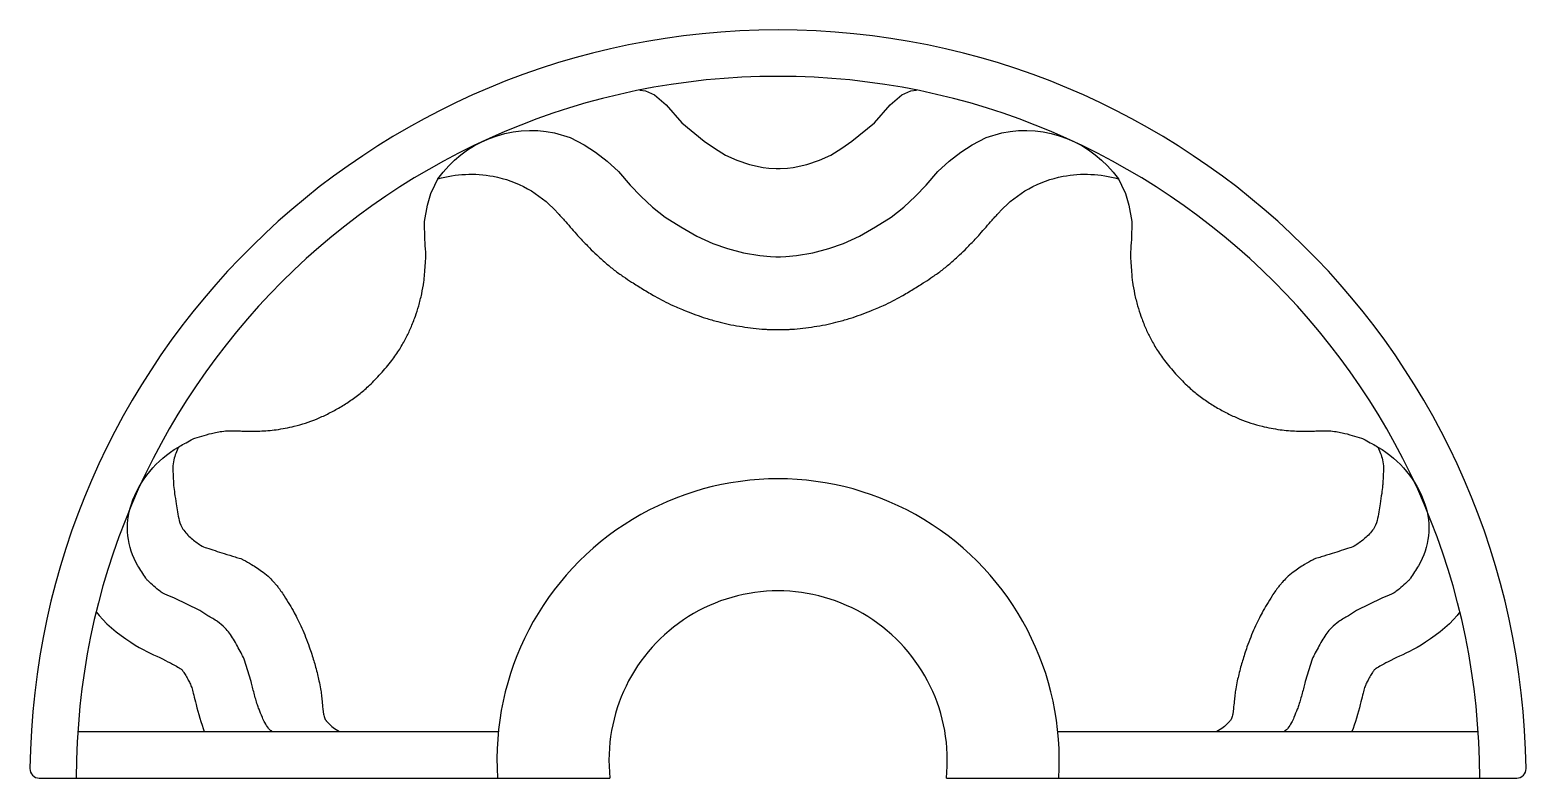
# Model space of a CAD drawing. Header units: millimetres. Extents: x 77.99 to 85.99, y 20.86 to 24.87.
import ezdxf

# ---------------------------------------------------------------- set-up
doc = ezdxf.new("R2010")
doc.units = ezdxf.units.MM
doc.header["$LTSCALE"] = 10
doc.layers.add('piscinas_igui', color=3, linetype='Continuous')

msp = doc.modelspace()

# ---------------------------------------------------------------- linework, layer by layer
at = {"layer": 'piscinas_igui'}
for p, q in [((78.2453, 21.1128), (80.495, 21.1128)), ((83.4883, 21.1128), (85.7369, 21.1128)), ((78.0388, 20.8635), (81.0919, 20.8635)), ((82.8919, 20.8635), (85.9433, 20.8635))]:
    msp.add_line(p, q, dxfattribs=at)
at = {"layer": 'piscinas_igui', "color": 2}
for points in [[(81.2526, 24.5437), (81.2827, 24.5388), (81.3306, 24.5179), (81.3935, 24.4641), (81.4767, 24.3689), (81.5969, 24.2705), (81.6513, 24.2337), (81.7095, 24.1961), (81.7707, 24.168), (81.8381, 24.1448), (81.9119, 24.1295), (81.9424, 24.1255), (81.981, 24.1237), (81.9919, 24.1237), (82.0028, 24.1237), (82.0414, 24.1255), (82.0719, 24.1295), (82.1457, 24.1448), (82.2131, 24.168), (82.2744, 24.1961), (82.3325, 24.2337), (82.3869, 24.2705), (82.5071, 24.3689), (82.5904, 24.4641), (82.6532, 24.5179), (82.7011, 24.5388), (82.7312, 24.5437)], [(78.344, 21.753), (78.3596, 21.7323), (78.3788, 21.7108), (78.4009, 21.6891), (78.4251, 21.6675), (78.4506, 21.6464), (78.4767, 21.6262), (78.5028, 21.6074), (78.5279, 21.5903), (78.5516, 21.5752), (78.5739, 21.5621), (78.5948, 21.5506), (78.6144, 21.5404), (78.633, 21.5313), (78.6506, 21.523), (78.6674, 21.5153), (78.6834, 21.5079), (78.6989, 21.5005), (78.7136, 21.4932), (78.7275, 21.4861), (78.7404, 21.4794), (78.7523, 21.473), (78.7631, 21.4672), (78.7725, 21.4619), (78.7805, 21.4573), (78.787, 21.4534), (78.7922, 21.4502), (78.7964, 21.4473), (78.7998, 21.4447), (78.8025, 21.4421), (78.805, 21.4393), (78.8073, 21.4361), (78.8098, 21.4325), (78.8125, 21.4281), (78.8156, 21.4231), (78.8189, 21.4176), (78.8223, 21.4118), (78.8258, 21.4057), (78.8294, 21.3995), (78.8328, 21.3934), (78.8361, 21.3874), (78.8392, 21.3816), (78.8421, 21.376), (78.8448, 21.3705), (78.8473, 21.365), (78.8497, 21.3593), (78.852, 21.3534), (78.8542, 21.3472), (78.8563, 21.3405), (78.8584, 21.3334), (78.8605, 21.3255), (78.8627, 21.3168), (78.865, 21.3072), (78.8676, 21.2965), (78.8706, 21.2845), (78.8739, 21.2712), (78.8777, 21.2563), (78.8821, 21.2398), (78.8869, 21.2221), (78.8921, 21.2035), (78.8977, 21.1845), (78.9035, 21.1655), (78.9095, 21.147), (78.9157, 21.1292), (78.9218, 21.1128)], [(85.6398, 21.753), (85.6242, 21.7323), (85.605, 21.7108), (85.5829, 21.6891), (85.5588, 21.6675), (85.5332, 21.6464), (85.5071, 21.6262), (85.4811, 21.6074), (85.4559, 21.5903), (85.4322, 21.5752), (85.4099, 21.5621), (85.389, 21.5506), (85.3694, 21.5404), (85.3508, 21.5313), (85.3332, 21.523), (85.3164, 21.5153), (85.3004, 21.5079), (85.285, 21.5005), (85.2702, 21.4932), (85.2563, 21.4861), (85.2434, 21.4794), (85.2315, 21.473), (85.2208, 21.4672), (85.2113, 21.4619), (85.2033, 21.4573), (85.1968, 21.4534), (85.1916, 21.4502), (85.1874, 21.4473), (85.184, 21.4447), (85.1813, 21.4421), (85.1788, 21.4393), (85.1765, 21.4361), (85.1741, 21.4325), (85.1713, 21.4281), (85.1682, 21.4231), (85.1649, 21.4176), (85.1615, 21.4118), (85.158, 21.4057), (85.1545, 21.3995), (85.151, 21.3934), (85.1477, 21.3874), (85.1446, 21.3816), (85.1417, 21.376), (85.139, 21.3705), (85.1365, 21.365), (85.1341, 21.3593), (85.1318, 21.3534), (85.1296, 21.3472), (85.1275, 21.3405), (85.1254, 21.3334), (85.1233, 21.3255), (85.1211, 21.3168), (85.1188, 21.3072), (85.1162, 21.2965), (85.1132, 21.2845), (85.1099, 21.2712), (85.1061, 21.2563), (85.1017, 21.2398), (85.0969, 21.2221), (85.0917, 21.2035), (85.0861, 21.1845), (85.0803, 21.1655), (85.0743, 21.147), (85.0682, 21.1292), (85.062, 21.1128)]]:
    msp.add_lwpolyline(points, dxfattribs=at)
msp.add_lwpolyline([(79.2846, 21.1128, -0.025476), (79.2693, 21.1244, -0.068654), (79.2646, 21.1298, -0.022337), (79.2462, 21.1599, -0.024991), (79.2324, 21.1883, -0.007495), (79.2145, 21.2321, -0.014221), (79.206, 21.2555, -0.010502), (79.197, 21.2854, -0.004962), (79.1797, 21.3491, -0.016315), (79.1729, 21.3792), (79.1354, 21.5, 0.00397), (79.1182, 21.5334, 0.011649), (79.0782, 21.6057, 0.024488), (79.0568, 21.6387, 0.045706), (79.0318, 21.6673, 0.033857), (78.9924, 21.7001, 0.035591), (78.9407, 21.7321, -0.042057), (78.8974, 21.7598), (78.7621, 21.8256, -0.004033), (78.7101, 21.8474, -0.067073), (78.685, 21.8625, -0.022608), (78.62, 21.9195, -0.053969), (78.6083, 21.9334, -0.012543), (78.5664, 21.9995, -0.22079), (78.5315, 22.3283, -0.181719), (78.783, 22.6339, -0.000243), (78.8135, 22.6514, -0.003839), (78.8154, 22.6525, -0.001407), (78.8518, 22.6726, -0.007038), (78.8592, 22.6765, -0.038608), (78.8711, 22.6815, -0.009696), (78.9203, 22.6966, -0.012516), (78.9745, 22.7107, -0.02125), (79.0068, 22.7168, -0.021436), (79.0447, 22.7207, -0.020177), (79.0851, 22.7214, -0.010398), (79.1156, 22.7201, 0.011549), (79.1461, 22.7188, 0.00833), (79.167, 22.7188, 0.003413), (79.2181, 22.7198, 0.027576), (79.3064, 22.7271, 0.024783), (79.4031, 22.7454, 0.019309), (79.4635, 22.7625, 0.019652), (79.5212, 22.7838, 0.016727), (79.5809, 22.8108, 0.016202), (79.6405, 22.8428, 0.018747), (79.6985, 22.8793, 0.018295), (79.755, 22.921, 0.022141), (79.806, 22.9654, 0.017677), (79.8653, 23.026, 0.020828), (79.9249, 23.0971, 0.02589), (79.9672, 23.1585, 0.017551), (80.0004, 23.2167, 0.01934), (80.0265, 23.2716, 0.014816), (80.0509, 23.3337, 0.016964), (80.0688, 23.3892, 0.017012), (80.0847, 23.4533, 0.016895), (80.0964, 23.5188, 0.015375), (80.0994, 23.5464, 0.004449), (80.1063, 23.6418, 0.028779), (80.1065, 23.6771, 0.015072), (80.1009, 23.7441), (80.0996, 23.8414), (80.1157, 23.9287), (80.1329, 23.9908), (80.1548, 24.0356), (80.1719, 24.0689, -0.297894), (80.7954, 24.3152), (80.8792, 24.2904), (80.9532, 24.2514), (81.015, 24.2124), (81.0769, 24.164), (81.1371, 24.1082), (81.2006, 24.0354), (81.2569, 23.976), (81.3203, 23.9168), (81.3878, 23.8647), (81.4705, 23.8119), (81.5565, 23.7626), (81.6427, 23.7236), (81.7208, 23.6956), (81.8063, 23.6729), (81.8946, 23.6583), (81.9505, 23.6528), (81.9801, 23.6521), (81.9919, 23.6521), (82.0037, 23.6521), (82.0333, 23.6528), (82.0892, 23.6583), (82.1776, 23.6729), (82.263, 23.6956), (82.3411, 23.7236), (82.4273, 23.7626), (82.5133, 23.8119), (82.5961, 23.8647), (82.6635, 23.9168), (82.7269, 23.976), (82.7833, 24.0354), (82.8467, 24.1082), (82.9069, 24.164), (82.9688, 24.2124), (83.0306, 24.2514), (83.1046, 24.2904), (83.1884, 24.3152, -0.297894), (83.8119, 24.0689), (83.829, 24.0356), (83.8509, 23.9908), (83.8682, 23.9287), (83.8843, 23.8414), (83.8829, 23.7441, 0.015072), (83.8773, 23.6771, 0.028779), (83.8775, 23.6418, 0.004449), (83.8844, 23.5464, 0.015375), (83.8874, 23.5188, 0.016895), (83.8991, 23.4533, 0.017012), (83.915, 23.3892, 0.016964), (83.9329, 23.3337, 0.014816), (83.9573, 23.2716, 0.01934), (83.9834, 23.2167, 0.017551), (84.0166, 23.1585, 0.02589), (84.0589, 23.0971, 0.020828), (84.1185, 23.026, 0.017677), (84.1778, 22.9654, 0.022141), (84.2288, 22.921, 0.018295), (84.2853, 22.8793, 0.018747), (84.3433, 22.8428, 0.016202), (84.4029, 22.8108, 0.016727), (84.4626, 22.7838, 0.019652), (84.5204, 22.7625, 0.019309), (84.5807, 22.7454, 0.024783), (84.6774, 22.7271, 0.027576), (84.7657, 22.7198, 0.003413), (84.8168, 22.7188, 0.00833), (84.8378, 22.7188, 0.011549), (84.8682, 22.7201, -0.010398), (84.8987, 22.7214, -0.020177), (84.9391, 22.7207, -0.021436), (84.977, 22.7168, -0.02125), (85.0094, 22.7107, -0.012516), (85.0635, 22.6966, -0.009696), (85.1127, 22.6815, -0.038608), (85.1246, 22.6765, -0.007038), (85.132, 22.6726, -0.001407), (85.1684, 22.6525, -0.003839), (85.1703, 22.6514, -0.000243), (85.2008, 22.6339, -0.181719), (85.4523, 22.3283, -0.22079), (85.4174, 21.9995, -0.012543), (85.3755, 21.9334, -0.053969), (85.3638, 21.9195, -0.022608), (85.2988, 21.8625, -0.067073), (85.2737, 21.8474, -0.004033), (85.2217, 21.8256), (85.0864, 21.7598, -0.042057), (85.0431, 21.7321, 0.035591), (84.9915, 21.7001, 0.033857), (84.9521, 21.6673, 0.045706), (84.9271, 21.6387, 0.024488), (84.9056, 21.6057, 0.011649), (84.8656, 21.5334, 0.00397), (84.8485, 21.5), (84.8109, 21.3792, -0.016315), (84.8041, 21.3491, -0.004962), (84.7869, 21.2854, -0.010502), (84.7778, 21.2555, -0.014221), (84.7693, 21.2321, -0.007495), (84.7514, 21.1883, -0.024991), (84.7376, 21.1599, -0.022337), (84.7192, 21.1298, -0.068654), (84.7145, 21.1244, -0.025476), (84.6992, 21.1128)], format="xyb", dxfattribs=at)
at = {"layer": 'piscinas_igui', "color": 1}
for points in [[(80.1719, 24.0689, -0.116971), (80.4671, 24.0825, -0.161415), (80.8035, 23.8957, -0.000055), (80.815, 23.8832, 0.000423), (80.8165, 23.8816, 0.000085), (80.8319, 23.8649, -0.000254), (80.8473, 23.8483, -0.014052), (80.8798, 23.8109, 0.00661), (80.9124, 23.7735, 0.007209), (80.9381, 23.7456, 0.004271), (80.9825, 23.6996, 0.010932), (81.0212, 23.6618, 0.009384), (81.068, 23.6197, 0.014076), (81.1153, 23.5811, 0.014399), (81.1635, 23.546, 0.007713), (81.2081, 23.5166, 0.00577), (81.2687, 23.4788, 0.006367), (81.3328, 23.441, 0.008939), (81.3792, 23.4155, 0.015007), (81.4289, 23.3912, 0.011302), (81.4966, 23.3624, 0.008814), (81.5514, 23.3417, 0.009132), (81.6048, 23.3236, 0.011813), (81.6686, 23.305, 0.013693), (81.7243, 23.2918, 0.010505), (81.7843, 23.2806, 0.01067), (81.8439, 23.2721, 0.00572), (81.9047, 23.2654, 0.015646), (81.927, 23.2639, 0.003157), (81.9391, 23.2636, 0.001044), (81.9757, 23.2628, 0.004637), (81.9795, 23.2628, 0.001422), (81.9919, 23.2628, 0.001422), (82.0043, 23.2628, 0.004637), (82.0081, 23.2628, 0.001044), (82.0447, 23.2636, 0.003157), (82.0568, 23.2639, 0.015646), (82.0791, 23.2654, 0.00572), (82.14, 23.2721, 0.01067), (82.1995, 23.2806, 0.010505), (82.2595, 23.2918, 0.013693), (82.3152, 23.305, 0.011813), (82.379, 23.3236, 0.009132), (82.4325, 23.3417, 0.008814), (82.4872, 23.3624, 0.011302), (82.5549, 23.3912, 0.015007), (82.6047, 23.4155, 0.008939), (82.6511, 23.441, 0.006367), (82.7151, 23.4788, 0.00577), (82.7757, 23.5166, 0.007713), (82.8203, 23.546, 0.014399), (82.8685, 23.5811, 0.014076), (82.9158, 23.6197, 0.009384), (82.9626, 23.6618, 0.010932), (83.0013, 23.6996, 0.004271), (83.0457, 23.7456, 0.007209), (83.0714, 23.7735, 0.00661), (83.104, 23.8109, -0.014052), (83.1366, 23.8483, -0.000254), (83.1519, 23.8649, 0.000085), (83.1673, 23.8816, 0.000423), (83.1688, 23.8832, -0.000055), (83.1803, 23.8957, -0.161415), (83.5167, 24.0825, -0.116971), (83.8119, 24.0689)], [(78.783, 22.6339, 0.042009), (78.7585, 22.5658, 0.071896), (78.7535, 22.5236, 0.004941), (78.7561, 22.45, 0.017517), (78.7578, 22.4292, 0.003572), (78.7631, 22.3864, 0.002728), (78.7707, 22.3305, 0.011913), (78.7778, 22.2878, 0.010625), (78.7878, 22.2404, 0.092244), (78.8075, 22.1957, 0.066964), (78.8523, 22.1459, 0.035413), (78.9021, 22.1093, 0.062532), (78.9339, 22.0944, 0.001332), (78.9792, 22.0799, 0.001226), (79.0284, 22.0644, 0.002605), (79.0874, 22.0463, -0.005284), (79.1164, 22.0372, -0.04449), (79.1304, 22.0313, -0.013108), (79.1751, 22.0058, -0.023059), (79.2359, 21.965, -0.035994), (79.2716, 21.9345, -0.010851), (79.295, 21.9103, -0.018915), (79.3076, 21.8956, -0.005788), (79.3209, 21.8786, -0.00796), (79.3302, 21.8659, -0.012323), (79.3492, 21.8376, -0.007711), (79.3778, 21.7911, -0.008371), (79.4024, 21.7482, -0.009618), (79.4224, 21.7102, -0.011501), (79.4432, 21.6661, -0.010513), (79.4638, 21.617, -0.006918), (79.4836, 21.5648, -0.009674), (79.4965, 21.527, -0.005118), (79.5076, 21.4914, -0.005305), (79.5175, 21.4568, -0.00674), (79.5277, 21.4177, -0.007938), (79.5354, 21.3842, -0.010479), (79.5438, 21.3403, -0.014703), (79.5482, 21.3087, -0.000848), (79.5519, 21.2744, -0.000729), (79.556, 21.2345, -0.000718), (79.5571, 21.2241, 0.001015), (79.5582, 21.2137, 0.026936), (79.5594, 21.206, 0.014907), (79.5627, 21.1923, 0.040445), (79.5666, 21.1819, 0.041151), (79.5719, 21.1724, 0.033987), (79.5732, 21.1708, 0.003682), (79.5857, 21.1571, 0.044969), (79.611, 21.1343, 0.038081), (79.6448, 21.1128)], [(85.2008, 22.6339, -0.042009), (85.2253, 22.5658, -0.071896), (85.2303, 22.5236, -0.004941), (85.2277, 22.45, -0.017517), (85.226, 22.4292, -0.003572), (85.2208, 22.3864, -0.002728), (85.2131, 22.3305, -0.011913), (85.2061, 22.2878, -0.010625), (85.196, 22.2404, -0.092244), (85.1763, 22.1957, -0.066964), (85.1315, 22.1459, -0.035413), (85.0817, 22.1093, -0.062532), (85.0499, 22.0944, -0.001332), (85.0047, 22.0799, -0.001226), (84.9554, 22.0644, -0.002605), (84.8965, 22.0463, 0.005284), (84.8674, 22.0372, 0.04449), (84.8535, 22.0313, 0.013108), (84.8087, 22.0058, 0.023059), (84.7479, 21.965, 0.035994), (84.7122, 21.9345, 0.010851), (84.6888, 21.9103, 0.018915), (84.6762, 21.8956, 0.005788), (84.6629, 21.8786, 0.00796), (84.6536, 21.8659, 0.012323), (84.6346, 21.8376, 0.007711), (84.606, 21.7911, 0.008371), (84.5815, 21.7482, 0.009618), (84.5614, 21.7102, 0.011501), (84.5406, 21.6661, 0.010513), (84.52, 21.617, 0.006918), (84.5002, 21.5648, 0.009674), (84.4873, 21.527, 0.005118), (84.4762, 21.4914, 0.005305), (84.4663, 21.4568, 0.00674), (84.4561, 21.4177, 0.007938), (84.4484, 21.3842, 0.010479), (84.44, 21.3403, 0.014703), (84.4357, 21.3087, 0.000848), (84.432, 21.2744, 0.000729), (84.4278, 21.2345, 0.000718), (84.4267, 21.2241, -0.001015), (84.4257, 21.2137, -0.026936), (84.4244, 21.206, -0.014907), (84.4211, 21.1923, -0.040445), (84.4173, 21.1819, -0.041151), (84.4119, 21.1724, -0.033987), (84.4107, 21.1708, -0.003682), (84.3981, 21.1571, -0.044969), (84.3729, 21.1343, -0.038081), (84.339, 21.1128)]]:
    msp.add_lwpolyline(points, format="xyb", dxfattribs=at)
at = {"layer": 'piscinas_igui'}
for centre, radius, start, end in [((81.9911, 20.8629), 4.0026, 0.73363, 179.26637), ((81.9911, 20.8629), 3.7541, 0.00871, 179.99129), ((81.9917, 20.9599), 1.5044, 356.32431, 183.67569), ((81.9919, 20.9596), 0.9051, 353.90221, 186.09779), ((78.0388, 20.9135), 0.05, 179.26637, 270), ((85.9433, 20.9135), 0.05, 270, 0.73363)]:
    msp.add_arc(centre, radius, start, end, dxfattribs=at)

doc.saveas('drawing.dxf')
